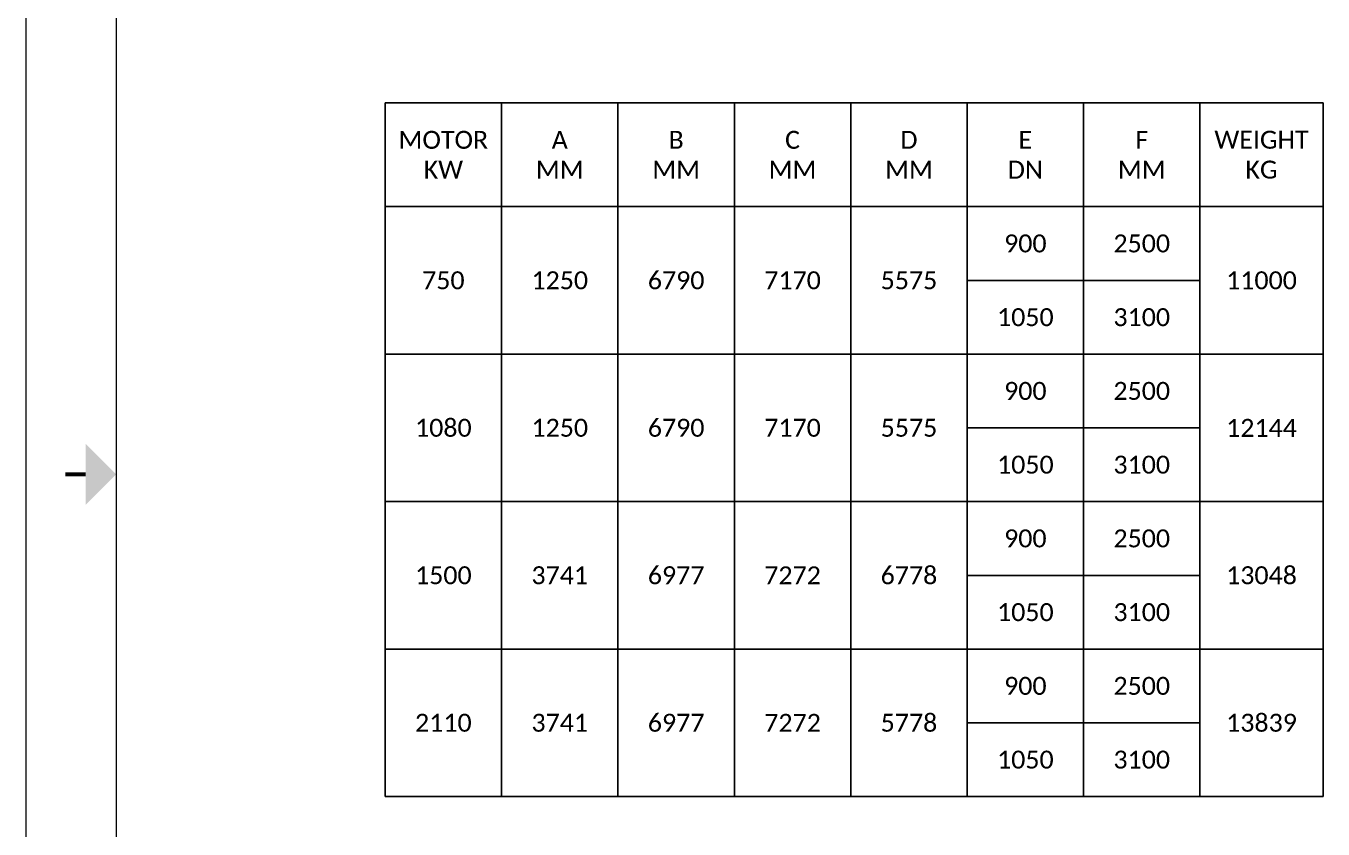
# Model space of a CAD drawing. Header units: millimetres. Extents: x 2 to 805233, y 2 to 613512.
# Drawn here: x 2 to 245124, y 239756 to 391480 of the extents above; entities that cross this region are included whole.
import ezdxf
from ezdxf.enums import TextEntityAlignment as Align

# ---------------------------------------------------------------- set-up
doc = ezdxf.new("R2010")
doc.units = ezdxf.units.MM
doc.header["$LTSCALE"] = 25.4
doc.layers.add('Title Block', color=7, linetype='Continuous', lineweight=5)
doc.styles.add('ACANSTS', font='romans.shx', dxfattribs={"height": 25.4})
doc.styles.add('Roman', font='arial.ttf')
doc.styles.get("Standard").update_dxf_attribs({"font": 'arial.ttf'})

# ---------------------------------------------------------------- blocks, each defined once
blk = doc.blocks.new('*T15')
at = {"linetype": 'ByBlock', "lineweight": -2, "transparency": 16777216}
for p, q in [((0, 0), (177241, 0)), ((0, 0), (0, -131058)), ((21996, 0), (21996, -131058)), ((43993, 0), (43993, -131058)), ((65989, 0), (65989, -131058)), ((87986, 0), (87986, -131058)), ((109982, 0), (109982, -33538)), ((131978, 0), (131978, -131058)), ((153975, 0), (153975, -131058)), ((177241, 0), (177241, -131058)), ((0, -19607), (177241, -19607)), ((109982, -33538), (153975, -33538)), ((0, -47470), (177241, -47470)), ((109982, -47470), (109982, -61401)), ((109982, -61401), (153975, -61401)), ((0, -75332), (177241, -75332)), ((109982, -75332), (109982, -89264)), ((109982, -89264), (153975, -89264)), ((0, -103195), (177241, -103195)), ((109982, -103195), (109982, -117127)), ((109982, -117127), (153975, -117127)), ((0, -131058), (177241, -131058))]:
    blk.add_line(p, q, dxfattribs=at)
at = {"color": 0, "linetype": 'ByBlock', "lineweight": -2, "transparency": 16777216}
for p, q in [((109982, -33538), (109982, -47470)), ((109982, -61401), (109982, -75332)), ((109982, -89264), (109982, -103195)), ((109982, -117127), (109982, -131058))]:
    blk.add_line(p, q, dxfattribs=at)
at = {"color": 0, "linetype": 'Continuous', "lineweight": 5, "transparency": 16777216, "char_height": 3386.67, "attachment_point": 5}
for s, insert, width in [('{\\fCalibri|b0|i0|c0;MOTOR^JKW', (10998, -9804), 18338.8), ('{\\fCalibri|b0|i0|c0;A^JMM', (32995, -9804), 18338.8), ('{\\fCalibri|b0|i0|c0;B^JMM', (54991, -9804), 18338.8), ('{\\fCalibri|b0|i0|c0;C^JMM', (76987, -9804), 18338.8), ('{\\fCalibri|b0|i0|c0;D^JMM', (98984, -9804), 18338.8), ('{\\fCalibri|b0|i0|c0;E^JDN', (120980, -9804), 18338.8), ('{\\fCalibri|b0|i0|c0;F^JMM', (142977, -9804), 18338.8), ('{\\fCalibri|b0|i0|c0;WEIGHT^JKG', (165608, -9804), 19608.8), ('{\\fCalibri|b0|i0|c0;900', (120980, -26573), 18338.8), ('{\\fCalibri|b0|i0|c0;2500', (142977, -26573), 18338.8), ('{\\fCalibri|b0|i0|c0;750', (10998, -33538), 18338.8), ('{\\fCalibri|b0|i0|c0;1250', (32995, -33538), 18338.8), ('{\\fCalibri|b0|i0|c0;6790', (54991, -33538), 18338.8), ('{\\fCalibri|b0|i0|c0;7170', (76987, -33538), 18338.8), ('{\\fCalibri|b0|i0|c0;5575', (98984, -33538), 18338.8), ('{\\fCalibri|b0|i0|c0;11000', (165608, -33538), 19608.8), ('{\\fCalibri|b0|i0|c0;1050', (120980, -40504), 18338.8), ('{\\fCalibri|b0|i0|c0;3100', (142977, -40504), 18338.8), ('{\\fCalibri|b0|i0|c0;900', (120980, -54435), 18338.8), ('{\\fCalibri|b0|i0|c0;2500', (142977, -54435), 18338.8), ('{\\fCalibri|b0|i0|c0;1080', (10998, -61401), 18338.8), ('{\\fCalibri|b0|i0|c0;1250', (32995, -61401), 18338.8), ('{\\fCalibri|b0|i0|c0;6790', (54991, -61401), 18338.8), ('{\\fCalibri|b0|i0|c0;7170', (76987, -61401), 18338.8), ('{\\fCalibri|b0|i0|c0;5575', (98984, -61401), 18338.8), ('{\\fCalibri|b0|i0|c0;12144', (165608, -61401), 19608.8), ('{\\fCalibri|b0|i0|c0;1050', (120980, -68367), 18338.8), ('{\\fCalibri|b0|i0|c0;3100', (142977, -68367), 18338.8), ('{\\fCalibri|b0|i0|c0;900', (120980, -82298), 18338.8), ('{\\fCalibri|b0|i0|c0;2500', (142977, -82298), 18338.8), ('{\\fCalibri|b0|i0|c0;1500', (10998, -89264), 18338.8), ('{\\fCalibri|b0|i0|c0;3741', (32995, -89264), 18338.8), ('{\\fCalibri|b0|i0|c0;6977', (54991, -89264), 18338.8), ('{\\fCalibri|b0|i0|c0;7272', (76987, -89264), 18338.8), ('{\\fCalibri|b0|i0|c0;6778', (98984, -89264), 18338.8), ('{\\fCalibri|b0|i0|c0;13048', (165608, -89264), 19608.8), ('{\\fCalibri|b0|i0|c0;1050', (120980, -96230), 18338.8), ('{\\fCalibri|b0|i0|c0;3100', (142977, -96230), 18338.8), ('{\\fCalibri|b0|i0|c0;900', (120980, -110161), 18338.8), ('{\\fCalibri|b0|i0|c0;2500', (142977, -110161), 18338.8), ('{\\fCalibri|b0|i0|c0;5778', (98984, -117127), 18338.8), ('{\\fCalibri|b0|i0|c0;13839', (165608, -117127), 19608.8), ('{\\fCalibri|b0|i0|c0;2110', (10998, -117127), 18338.8), ('{\\fCalibri|b0|i0|c0;3741', (32995, -117127), 18338.8), ('{\\fCalibri|b0|i0|c0;6977', (54991, -117127), 18338.8), ('{\\fCalibri|b0|i0|c0;7272', (76987, -117127), 18338.8), ('{\\fCalibri|b0|i0|c0;1050', (120980, -124092), 18338.8), ('{\\fCalibri|b0|i0|c0;3100', (142977, -124092), 18338.8)]:
    blk.add_mtext(s, dxfattribs=dict(at, insert=insert, width=width))
blk = doc.blocks.new('LONE STAR BLOWER TITLE BLOCK (SIZE A)')
at = {"layer": 'Title Block', "lineweight": 15}
for p, q in [((0, 457.2), (0, 0)), ((12.7, 444.5), (12.7, 12.7))]:
    blk.add_line(p, q, dxfattribs=at)
at = {"layer": 'Title Block', "lineweight": 15, "const_width": 0.572}
blk.add_lwpolyline([(5.56, 228.6), (8.41, 228.6)], dxfattribs=at)
at = {"layer": 'Title Block', "lineweight": 15}
blk.add_solid([(8.41, 224.31), (8.41, 232.89), (12.7, 228.6)], dxfattribs=at)
at = {"layer": 'Title Block', "lineweight": 15, "style": 'ACANSTS'}
for tag, p, height in [('DRAWN_BY', (375.45, 58.16), 3.43), ('DRAWN_DATE', (402.66, 58.47), 3.43), ('DRAWING_SUBTITLE', (450.18, 50.21), 5.14), ('CHECKED_BY', (376.02, 49.37), 3.43), ('CHECK_DATE', (402.18, 49.5), 3.43), ('ENGINEER', (375.87, 40.95), 3.43), ('ENG_DATE', (401.95, 40.92), 3.43), ('DRAWING_SUBTITLE', (450.12, 39.35), 5.14), ('MANUFACTURING', (375.76, 32.38), 3.43), ('MFG_DATE', (401.98, 32.46), 3.43), ('CONTROL', (375.76, 23.81), 3.43), ('CONTROL_DATE', (401.98, 23.88), 3.43), ('CAGE_CODE', (455.36, 23.27), 3.43), ('MODEL_FILE_NAME', (230.14, 15.52), 3.43), ('APPROVED_BY', (375.47, 14.54), 3.43), ('APPROVAL_DATE', (401.77, 14.47), 3.43)]:
    blk.add_attdef(tag, p, '', height=height, dxfattribs=at)
at = {"layer": 'Title Block', "lineweight": 15, "style": 'Roman', "flags": 8}
for tag, height, p in [('DWG_NUMBER', 7.14, (484.29, 29.15)), ('SCALE', 3.43, (459.83, 17.88)), ('SHEETNUMBER', 3.43, (539.89, 17.88)), ('TOTA_SHEETS', 3.43, (556.11, 17.82))]:
    blk.add_attdef(tag, text='', height=height, dxfattribs=at).set_placement(p, align=Align.TOP_LEFT)
at = {"layer": 'Title Block', "lineweight": 15, "style": 'ACANSTS'}
blk.add_attdef('REVISION', text='', height=3.43, dxfattribs=at).set_placement((580.38, 22.69), align=Align.CENTER)

msp = doc.modelspace()

# ---------------------------------------------------------------- block references
at = {"xscale": 1341.885352952126, "yscale": 1341.885352952126, "zscale": 1341.885352952126}
msp.add_blockref('LONE STAR BLOWER TITLE BLOCK (SIZE A)', (1.55, 1.75), dxfattribs=at)
msp.add_blockref('*T15', (67883.02, 376948.84))

doc.saveas('drawing.dxf')
